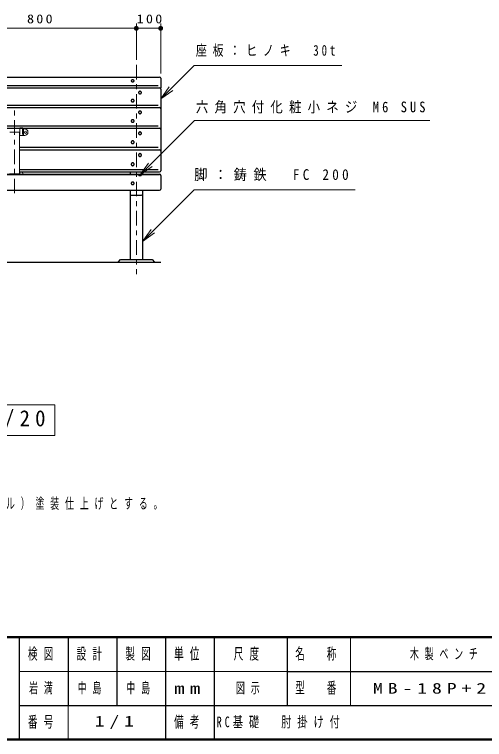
# Model space of a CAD drawing. Units: millimetres on the paper, scale 1:20. Extents: x -365 to 12, y -47 to 257.
# Drawn here: x -238.5 to -142, y 0 to 148.9 of the extents above; entities that cross this region are included whole.
import ezdxf

# ---------------------------------------------------------------- set-up
doc = ezdxf.new("R2010")
doc.units = ezdxf.units.MM
doc.linetypes.add('USER2', pattern=[6, 3, -1, 1, -1])
doc.layers.add('LY_1', color=7, linetype='Continuous', lineweight=25)
doc.layers.add('LY_2', color=7, linetype='Continuous', lineweight=13)
doc.styles.add('ＭＳ ゴシック', font='')
doc.styles.get('ＭＳ ゴシック').set_extended_font_data('MS Gothic')

# ---------------------------------------------------------------- blocks, each defined once
blk = doc.blocks.new('filled_dot')
at = {"color": 0, "linetype": 'Continuous', "lineweight": -2, "const_width": 1.25}
blk.add_lwpolyline([(-0.625, 0, 1), (0.625, 0, 1)], format="xyb", close=True, dxfattribs=at)

msp = doc.modelspace()

# ---------------------------------------------------------------- linework, layer by layer
at = {"layer": 'LY_1', "lineweight": 13}
for p, q in [((-253.479, 146.086), (-213.479, 146.086)), ((-213.479, 139.586), (-213.479, 147.086)), ((-213.479, 146.086), (-208.479, 146.086)), ((-208.479, 136.836), (-208.479, 147.086)), ((-208.478, 131.579), (-206.71, 134.053)), ((-208.478, 131.579), (-206.356, 133.7)), ((-206.003, 133.346), (-208.478, 131.579)), ((-212.729, 115.93), (-210.966, 118.408)), ((-212.729, 115.93), (-210.612, 118.056)), ((-210.258, 117.703), (-212.729, 115.93)), ((-212.228, 102.319), (-210.461, 104.794)), ((-212.228, 102.319), (-210.107, 104.44)), ((-209.754, 104.087), (-212.228, 102.319)), ((-230.229, 68.736), (-276.729, 68.736)), ((-230.229, 62.436), (-230.229, 68.736)), ((-276.729, 62.436), (-230.229, 62.436))]:
    msp.add_line(p, q, dxfattribs=at)
at = {"layer": 'LY_1', "linetype": 'USER2', "lineweight": 13}
for p, q in [((-213.479, 138.586), (-213.479, 95.586)), ((-238.479, 112.193), (-238.479, 129.737))]:
    msp.add_line(p, q, dxfattribs=at)
at = {"layer": 'LY_1'}
for p, q in [((-253.479, 136.086), (-208.728, 136.086)), ((-208.479, 135.836), (-208.479, 133.85)), ((-253.479, 134.345), (-208.978, 134.345)), ((-253.479, 133.836), (-208.729, 133.836)), ((-208.479, 133.586), (-208.479, 129.556)), ((-253.479, 130.278), (-208.978, 130.278)), ((-253.479, 129.806), (-208.729, 129.806)), ((-208.479, 129.556), (-208.479, 125.31)), ((-253.479, 126.055), (-208.978, 126.055)), ((-253.479, 125.56), (-208.729, 125.56)), ((-208.479, 125.31), (-208.479, 120.879)), ((-237.479, 121.644), (-208.978, 121.644)), ((-237.479, 121.129), (-208.729, 121.129)), ((-208.479, 120.879), (-208.479, 116.827)), ((-237.479, 117.092), (-208.978, 117.092)), ((-237.479, 116.577), (-208.728, 116.577)), ((-214.729, 116.577), (-214.729, 116.132)), ((-212.229, 116.577), (-212.229, 116.132)), ((-253.479, 116.132), (-208.728, 116.132)), ((-253.479, 116.08), (-208.728, 116.08)), ((-208.479, 115.882), (-208.479, 113.059)), ((-253.479, 112.809), (-208.728, 112.809)), ((-214.729, 112.809), (-214.729, 98.686)), ((-214.553, 111.801), (-212.403, 111.801)), ((-212.229, 112.809), (-212.229, 98.686)), ((-217.228, 98.086), (-216.728, 98.586)), ((-216.728, 98.586), (-210.228, 98.586)), ((-210.229, 98.586), (-209.728, 98.086)), ((-289.729, 98.086), (-208.478, 98.086))]:
    msp.add_line(p, q, dxfattribs=at)
at = {"layer": 'LY_1', "color": 140, "lineweight": 13}
for p, q in [((-237.383, 125.566), (-237.383, 124.324)), ((-237.283, 125.666), (-236.926, 125.666)), ((-236.843, 125.091), (-236.843, 125.508)), ((-236.74, 125.429), (-236.837, 125.613)), ((-236.404, 125.416), (-236.718, 125.416)), ((-236.647, 124.178), (-236.647, 125.315)), ((-239.479, 124.74), (-237.479, 124.74)), ((-237.479, 116.213), (-237.479, 124.74)), ((-237.433, 124.274), (-237.479, 124.274)), ((-236.404, 124.066), (-237.479, 124.066)), ((-239.511, 116.213), (-238.479, 116.213)), ((-237.446, 116.213), (-238.479, 116.213)), ((-237.396, 116.26), (-237.385, 116.463)), ((-236.934, 116.51), (-237.335, 116.51)), ((-236.841, 116.446), (-236.722, 116.132))]:
    msp.add_line(p, q, dxfattribs=at)
at = {"layer": 'LY_1', "lineweight": 13}
for points in [[(-208.478, 131.579), (-201.603, 138.449), (-171.26, 138.449)], [(-212.729, 115.93), (-201.546, 127.163), (-153.26, 127.163)], [(-212.228, 102.319), (-201.622, 112.926), (-168.584, 112.926)]]:
    msp.add_lwpolyline(points, dxfattribs=at)
at = {"layer": 'LY_1'}
for points in [[(-214.529, 135.303), (-214.527, 135.287), (-214.524, 135.271), (-214.518, 135.255), (-214.51, 135.239), (-214.5, 135.224), (-214.488, 135.209), (-214.474, 135.196), (-214.458, 135.183), (-214.441, 135.17), (-214.421, 135.159), (-214.401, 135.149), (-214.379, 135.141), (-214.355, 135.133), (-214.331, 135.127), (-214.306, 135.122), (-214.281, 135.118), (-214.255, 135.116), (-214.229, 135.115), (-214.202, 135.116), (-214.176, 135.118), (-214.151, 135.122), (-214.126, 135.127), (-214.102, 135.133), (-214.079, 135.141), (-214.056, 135.149), (-214.036, 135.159), (-214.016, 135.17), (-213.999, 135.183), (-213.983, 135.196), (-213.969, 135.209), (-213.957, 135.224), (-213.947, 135.239), (-213.939, 135.255), (-213.933, 135.271), (-213.93, 135.287), (-213.929, 135.303), (-213.93, 135.32), (-213.933, 135.336), (-213.939, 135.352), (-213.947, 135.368), (-213.957, 135.383), (-213.969, 135.397), (-213.983, 135.411), (-213.999, 135.424), (-214.016, 135.436), (-214.036, 135.447), (-214.056, 135.457), (-214.079, 135.466), (-214.102, 135.474), (-214.126, 135.48), (-214.151, 135.485), (-214.176, 135.489), (-214.202, 135.491), (-214.229, 135.491), (-214.255, 135.491), (-214.281, 135.489), (-214.306, 135.485), (-214.331, 135.48), (-214.355, 135.474), (-214.379, 135.466), (-214.401, 135.457), (-214.421, 135.447), (-214.441, 135.436), (-214.458, 135.424), (-214.474, 135.411), (-214.488, 135.397), (-214.5, 135.383), (-214.51, 135.368), (-214.518, 135.352), (-214.524, 135.336), (-214.527, 135.32)], [(-213.029, 132.894), (-213.027, 132.872), (-213.024, 132.85), (-213.018, 132.829), (-213.01, 132.808), (-213, 132.788), (-212.988, 132.768), (-212.974, 132.75), (-212.958, 132.732), (-212.941, 132.716), (-212.921, 132.702), (-212.901, 132.688), (-212.879, 132.676), (-212.855, 132.666), (-212.831, 132.658), (-212.806, 132.651), (-212.781, 132.647), (-212.755, 132.644), (-212.729, 132.643), (-212.702, 132.644), (-212.676, 132.647), (-212.651, 132.651), (-212.626, 132.658), (-212.602, 132.666), (-212.579, 132.676), (-212.556, 132.688), (-212.536, 132.702), (-212.516, 132.716), (-212.499, 132.732), (-212.483, 132.75), (-212.469, 132.768), (-212.457, 132.788), (-212.447, 132.808), (-212.439, 132.829), (-212.433, 132.85), (-212.43, 132.872), (-212.429, 132.894), (-212.43, 132.916), (-212.433, 132.937), (-212.439, 132.959), (-212.447, 132.98), (-212.457, 133), (-212.469, 133.019), (-212.483, 133.038), (-212.499, 133.055), (-212.516, 133.071), (-212.536, 133.086), (-212.556, 133.1), (-212.579, 133.111), (-212.602, 133.121), (-212.626, 133.13), (-212.651, 133.136), (-212.676, 133.141), (-212.702, 133.144), (-212.729, 133.145), (-212.755, 133.144), (-212.781, 133.141), (-212.806, 133.136), (-212.831, 133.13), (-212.855, 133.121), (-212.879, 133.111), (-212.901, 133.1), (-212.921, 133.086), (-212.941, 133.071), (-212.958, 133.055), (-212.974, 133.038), (-212.988, 133.019), (-213, 133), (-213.01, 132.98), (-213.018, 132.959), (-213.024, 132.937), (-213.027, 132.916)], [(-214.529, 131.22), (-214.527, 131.198), (-214.524, 131.176), (-214.518, 131.155), (-214.51, 131.134), (-214.5, 131.114), (-214.488, 131.094), (-214.474, 131.076), (-214.458, 131.058), (-214.441, 131.042), (-214.421, 131.027), (-214.401, 131.014), (-214.379, 131.002), (-214.355, 130.992), (-214.331, 130.984), (-214.306, 130.977), (-214.281, 130.972), (-214.255, 130.97), (-214.229, 130.969), (-214.202, 130.97), (-214.176, 130.972), (-214.151, 130.977), (-214.126, 130.984), (-214.102, 130.992), (-214.079, 131.002), (-214.056, 131.014), (-214.036, 131.027), (-214.016, 131.042), (-213.999, 131.058), (-213.983, 131.076), (-213.969, 131.094), (-213.957, 131.114), (-213.947, 131.134), (-213.939, 131.155), (-213.933, 131.176), (-213.93, 131.198), (-213.929, 131.22), (-213.93, 131.242), (-213.933, 131.263), (-213.939, 131.285), (-213.947, 131.306), (-213.957, 131.326), (-213.969, 131.345), (-213.983, 131.364), (-213.999, 131.381), (-214.016, 131.397), (-214.036, 131.412), (-214.056, 131.425), (-214.079, 131.437), (-214.102, 131.447), (-214.126, 131.456), (-214.151, 131.462), (-214.176, 131.467), (-214.202, 131.47), (-214.229, 131.471), (-214.255, 131.47), (-214.281, 131.467), (-214.306, 131.462), (-214.331, 131.456), (-214.355, 131.447), (-214.379, 131.437), (-214.401, 131.425), (-214.421, 131.412), (-214.441, 131.397), (-214.458, 131.381), (-214.474, 131.364), (-214.488, 131.345), (-214.5, 131.326), (-214.51, 131.306), (-214.518, 131.285), (-214.524, 131.263), (-214.527, 131.242)], [(-213.029, 128.813), (-213.027, 128.79), (-213.024, 128.767), (-213.018, 128.745), (-213.01, 128.722), (-213, 128.701), (-212.988, 128.681), (-212.974, 128.661), (-212.958, 128.643), (-212.941, 128.626), (-212.921, 128.61), (-212.901, 128.596), (-212.879, 128.584), (-212.855, 128.573), (-212.831, 128.564), (-212.806, 128.557), (-212.781, 128.552), (-212.755, 128.549), (-212.729, 128.548), (-212.702, 128.549), (-212.676, 128.552), (-212.651, 128.557), (-212.626, 128.564), (-212.602, 128.573), (-212.579, 128.584), (-212.556, 128.596), (-212.536, 128.61), (-212.516, 128.626), (-212.499, 128.643), (-212.483, 128.661), (-212.469, 128.681), (-212.457, 128.701), (-212.447, 128.722), (-212.439, 128.745), (-212.433, 128.767), (-212.43, 128.79), (-212.429, 128.813), (-212.43, 128.836), (-212.433, 128.859), (-212.439, 128.882), (-212.447, 128.904), (-212.457, 128.925), (-212.469, 128.945), (-212.483, 128.965), (-212.499, 128.983), (-212.516, 129), (-212.536, 129.016), (-212.556, 129.03), (-212.579, 129.042), (-212.602, 129.053), (-212.626, 129.062), (-212.651, 129.069), (-212.676, 129.074), (-212.702, 129.077), (-212.729, 129.078), (-212.755, 129.077), (-212.781, 129.074), (-212.806, 129.069), (-212.831, 129.062), (-212.855, 129.053), (-212.879, 129.042), (-212.901, 129.03), (-212.921, 129.016), (-212.941, 129), (-212.958, 128.983), (-212.974, 128.965), (-212.988, 128.945), (-213, 128.925), (-213.01, 128.904), (-213.018, 128.882), (-213.024, 128.859), (-213.027, 128.836)], [(-214.529, 127.048), (-214.527, 127.025), (-214.524, 127.002), (-214.518, 126.979), (-214.51, 126.957), (-214.5, 126.936), (-214.488, 126.915), (-214.474, 126.896), (-214.458, 126.878), (-214.441, 126.86), (-214.421, 126.845), (-214.401, 126.831), (-214.379, 126.818), (-214.355, 126.808), (-214.331, 126.799), (-214.306, 126.792), (-214.281, 126.787), (-214.255, 126.784), (-214.229, 126.783), (-214.202, 126.784), (-214.176, 126.787), (-214.151, 126.792), (-214.126, 126.799), (-214.102, 126.808), (-214.079, 126.818), (-214.056, 126.831), (-214.036, 126.845), (-214.016, 126.86), (-213.999, 126.878), (-213.983, 126.896), (-213.969, 126.915), (-213.957, 126.936), (-213.947, 126.957), (-213.939, 126.979), (-213.933, 127.002), (-213.93, 127.025), (-213.929, 127.048), (-213.93, 127.071), (-213.933, 127.094), (-213.939, 127.116), (-213.947, 127.138), (-213.957, 127.16), (-213.969, 127.18), (-213.983, 127.2), (-213.999, 127.218), (-214.016, 127.235), (-214.036, 127.251), (-214.056, 127.265), (-214.079, 127.277), (-214.102, 127.288), (-214.126, 127.297), (-214.151, 127.303), (-214.176, 127.308), (-214.202, 127.312), (-214.229, 127.313), (-214.255, 127.312), (-214.281, 127.308), (-214.306, 127.303), (-214.331, 127.297), (-214.355, 127.288), (-214.379, 127.277), (-214.401, 127.265), (-214.421, 127.251), (-214.441, 127.235), (-214.458, 127.218), (-214.474, 127.2), (-214.488, 127.18), (-214.5, 127.16), (-214.51, 127.138), (-214.518, 127.116), (-214.524, 127.094), (-214.527, 127.071)], [(-213.029, 124.523), (-213.027, 124.499), (-213.024, 124.475), (-213.018, 124.452), (-213.01, 124.429), (-213, 124.406), (-212.988, 124.385), (-212.974, 124.365), (-212.958, 124.346), (-212.941, 124.328), (-212.921, 124.312), (-212.901, 124.297), (-212.879, 124.284), (-212.855, 124.273), (-212.831, 124.264), (-212.806, 124.256), (-212.781, 124.251), (-212.755, 124.248), (-212.729, 124.247), (-212.702, 124.248), (-212.676, 124.251), (-212.651, 124.256), (-212.626, 124.264), (-212.602, 124.273), (-212.579, 124.284), (-212.556, 124.297), (-212.536, 124.312), (-212.516, 124.328), (-212.499, 124.346), (-212.483, 124.365), (-212.469, 124.385), (-212.457, 124.406), (-212.447, 124.429), (-212.439, 124.452), (-212.433, 124.475), (-212.43, 124.499), (-212.429, 124.523), (-212.43, 124.547), (-212.433, 124.571), (-212.439, 124.595), (-212.447, 124.618), (-212.457, 124.64), (-212.469, 124.661), (-212.483, 124.682), (-212.499, 124.701), (-212.516, 124.719), (-212.536, 124.735), (-212.556, 124.75), (-212.579, 124.763), (-212.602, 124.774), (-212.626, 124.783), (-212.651, 124.79), (-212.676, 124.795), (-212.702, 124.799), (-212.729, 124.8), (-212.755, 124.799), (-212.781, 124.795), (-212.806, 124.79), (-212.831, 124.783), (-212.855, 124.774), (-212.879, 124.763), (-212.901, 124.75), (-212.921, 124.735), (-212.941, 124.719), (-212.958, 124.701), (-212.974, 124.682), (-212.988, 124.661), (-213, 124.64), (-213.01, 124.618), (-213.018, 124.595), (-213.024, 124.571), (-213.027, 124.547)], [(-214.529, 122.681), (-214.527, 122.657), (-214.524, 122.633), (-214.518, 122.609), (-214.51, 122.586), (-214.5, 122.564), (-214.488, 122.543), (-214.474, 122.522), (-214.458, 122.503), (-214.441, 122.485), (-214.421, 122.469), (-214.401, 122.454), (-214.379, 122.442), (-214.355, 122.43), (-214.331, 122.421), (-214.306, 122.414), (-214.281, 122.409), (-214.255, 122.406), (-214.229, 122.404), (-214.202, 122.406), (-214.176, 122.409), (-214.151, 122.414), (-214.126, 122.421), (-214.102, 122.43), (-214.079, 122.442), (-214.056, 122.454), (-214.036, 122.469), (-214.016, 122.485), (-213.999, 122.503), (-213.983, 122.522), (-213.969, 122.543), (-213.957, 122.564), (-213.947, 122.586), (-213.939, 122.609), (-213.933, 122.633), (-213.93, 122.657), (-213.929, 122.681), (-213.93, 122.705), (-213.933, 122.729), (-213.939, 122.752), (-213.947, 122.775), (-213.957, 122.798), (-213.969, 122.819), (-213.983, 122.839), (-213.999, 122.858), (-214.016, 122.876), (-214.036, 122.893), (-214.056, 122.907), (-214.079, 122.92), (-214.102, 122.931), (-214.126, 122.941), (-214.151, 122.948), (-214.176, 122.953), (-214.202, 122.956), (-214.229, 122.957), (-214.255, 122.956), (-214.281, 122.953), (-214.306, 122.948), (-214.331, 122.941), (-214.355, 122.931), (-214.379, 122.92), (-214.401, 122.907), (-214.421, 122.893), (-214.441, 122.876), (-214.458, 122.858), (-214.474, 122.839), (-214.488, 122.819), (-214.5, 122.798), (-214.51, 122.775), (-214.518, 122.752), (-214.524, 122.729), (-214.527, 122.705)], [(-213.029, 120.056), (-213.027, 120.032), (-213.024, 120.007), (-213.018, 119.983), (-213.01, 119.959), (-213, 119.936), (-212.988, 119.914), (-212.974, 119.893), (-212.958, 119.873), (-212.941, 119.855), (-212.921, 119.838), (-212.901, 119.823), (-212.879, 119.81), (-212.855, 119.798), (-212.831, 119.789), (-212.806, 119.781), (-212.781, 119.776), (-212.755, 119.772), (-212.729, 119.771), (-212.702, 119.772), (-212.676, 119.776), (-212.651, 119.781), (-212.626, 119.789), (-212.602, 119.798), (-212.579, 119.81), (-212.556, 119.823), (-212.536, 119.838), (-212.516, 119.855), (-212.499, 119.873), (-212.483, 119.893), (-212.469, 119.914), (-212.457, 119.936), (-212.447, 119.959), (-212.439, 119.983), (-212.433, 120.007), (-212.43, 120.032), (-212.429, 120.056), (-212.43, 120.081), (-212.433, 120.106), (-212.439, 120.13), (-212.447, 120.154), (-212.457, 120.177), (-212.469, 120.199), (-212.483, 120.22), (-212.499, 120.24), (-212.516, 120.258), (-212.536, 120.275), (-212.556, 120.29), (-212.579, 120.303), (-212.602, 120.315), (-212.626, 120.324), (-212.651, 120.332), (-212.676, 120.337), (-212.702, 120.34), (-212.729, 120.341), (-212.755, 120.34), (-212.781, 120.337), (-212.806, 120.332), (-212.831, 120.324), (-212.855, 120.315), (-212.879, 120.303), (-212.901, 120.29), (-212.921, 120.275), (-212.941, 120.258), (-212.958, 120.24), (-212.974, 120.22), (-212.988, 120.199), (-213, 120.177), (-213.01, 120.154), (-213.018, 120.13), (-213.024, 120.106), (-213.027, 120.081)], [(-214.529, 118.157), (-214.527, 118.132), (-214.524, 118.107), (-214.518, 118.083), (-214.51, 118.059), (-214.5, 118.036), (-214.488, 118.014), (-214.474, 117.993), (-214.458, 117.973), (-214.441, 117.955), (-214.421, 117.938), (-214.401, 117.923), (-214.379, 117.91), (-214.355, 117.898), (-214.331, 117.889), (-214.306, 117.881), (-214.281, 117.876), (-214.255, 117.873), (-214.229, 117.872), (-214.202, 117.873), (-214.176, 117.876), (-214.151, 117.881), (-214.126, 117.889), (-214.102, 117.898), (-214.079, 117.91), (-214.056, 117.923), (-214.036, 117.938), (-214.016, 117.955), (-213.999, 117.973), (-213.983, 117.993), (-213.969, 118.014), (-213.957, 118.036), (-213.947, 118.059), (-213.939, 118.083), (-213.933, 118.107), (-213.93, 118.132), (-213.929, 118.157), (-213.93, 118.181), (-213.933, 118.206), (-213.939, 118.23), (-213.947, 118.254), (-213.957, 118.277), (-213.969, 118.299), (-213.983, 118.32), (-213.999, 118.34), (-214.016, 118.358), (-214.036, 118.375), (-214.056, 118.39), (-214.079, 118.403), (-214.102, 118.415), (-214.126, 118.424), (-214.151, 118.432), (-214.176, 118.437), (-214.202, 118.441), (-214.229, 118.442), (-214.255, 118.441), (-214.281, 118.437), (-214.306, 118.432), (-214.331, 118.424), (-214.355, 118.415), (-214.379, 118.403), (-214.401, 118.39), (-214.421, 118.375), (-214.441, 118.358), (-214.458, 118.34), (-214.474, 118.32), (-214.488, 118.299), (-214.5, 118.277), (-214.51, 118.254), (-214.518, 118.23), (-214.524, 118.206), (-214.527, 118.181)], [(-213.029, 115.93), (-213.027, 115.922), (-213.024, 115.915), (-213.018, 115.907), (-213.01, 115.9), (-213, 115.894), (-212.988, 115.887), (-212.974, 115.881), (-212.958, 115.875), (-212.941, 115.869), (-212.921, 115.864), (-212.901, 115.86), (-212.879, 115.856), (-212.855, 115.852), (-212.831, 115.849), (-212.806, 115.847), (-212.781, 115.846), (-212.755, 115.845), (-212.729, 115.844), (-212.702, 115.845), (-212.676, 115.846), (-212.651, 115.847), (-212.626, 115.849), (-212.602, 115.852), (-212.579, 115.856), (-212.556, 115.86), (-212.536, 115.864), (-212.516, 115.869), (-212.499, 115.875), (-212.483, 115.881), (-212.469, 115.887), (-212.457, 115.894), (-212.447, 115.9), (-212.439, 115.907), (-212.433, 115.915), (-212.43, 115.922), (-212.429, 115.93), (-212.43, 115.937), (-212.433, 115.944), (-212.439, 115.952), (-212.447, 115.959), (-212.457, 115.966), (-212.469, 115.972), (-212.483, 115.978), (-212.499, 115.984), (-212.516, 115.99), (-212.536, 115.995), (-212.556, 115.999), (-212.579, 116.003), (-212.602, 116.007), (-212.626, 116.01), (-212.651, 116.012), (-212.676, 116.013), (-212.702, 116.014), (-212.729, 116.015), (-212.755, 116.014), (-212.781, 116.013), (-212.806, 116.012), (-212.831, 116.01), (-212.855, 116.007), (-212.879, 116.003), (-212.901, 115.999), (-212.921, 115.995), (-212.941, 115.99), (-212.958, 115.984), (-212.974, 115.978), (-212.988, 115.972), (-213, 115.966), (-213.01, 115.959), (-213.018, 115.952), (-213.024, 115.944), (-213.027, 115.937)], [(-214.529, 114.25), (-214.527, 114.227), (-214.524, 114.204), (-214.518, 114.182), (-214.51, 114.16), (-214.5, 114.138), (-214.488, 114.118), (-214.474, 114.099), (-214.458, 114.08), (-214.441, 114.063), (-214.421, 114.048), (-214.401, 114.034), (-214.379, 114.022), (-214.355, 114.011), (-214.331, 114.002), (-214.306, 113.995), (-214.281, 113.99), (-214.255, 113.987), (-214.229, 113.986), (-214.202, 113.987), (-214.176, 113.99), (-214.151, 113.995), (-214.126, 114.002), (-214.102, 114.011), (-214.079, 114.022), (-214.056, 114.034), (-214.036, 114.048), (-214.016, 114.063), (-213.999, 114.08), (-213.983, 114.099), (-213.969, 114.118), (-213.957, 114.138), (-213.947, 114.16), (-213.939, 114.182), (-213.933, 114.204), (-213.93, 114.227), (-213.929, 114.25), (-213.93, 114.273), (-213.933, 114.296), (-213.939, 114.318), (-213.947, 114.34), (-213.957, 114.361), (-213.969, 114.382), (-213.983, 114.401), (-213.999, 114.419), (-214.016, 114.436), (-214.036, 114.452), (-214.056, 114.466), (-214.079, 114.478), (-214.102, 114.489), (-214.126, 114.498), (-214.151, 114.505), (-214.176, 114.51), (-214.202, 114.513), (-214.229, 114.514), (-214.255, 114.513), (-214.281, 114.51), (-214.306, 114.505), (-214.331, 114.498), (-214.355, 114.489), (-214.379, 114.478), (-214.401, 114.466), (-214.421, 114.452), (-214.441, 114.436), (-214.458, 114.419), (-214.474, 114.401), (-214.488, 114.382), (-214.5, 114.361), (-214.51, 114.34), (-214.518, 114.318), (-214.524, 114.296), (-214.527, 114.273)]]:
    msp.add_lwpolyline(points, close=True, dxfattribs=at)
at = {"layer": 'LY_1', "color": 140, "lineweight": 13}
msp.add_lwpolyline([(-236.647, 124.178), (-236.684, 124.196), (-236.719, 124.219), (-236.749, 124.246), (-236.774, 124.279), (-236.792, 124.315), (-236.804, 124.358), (-236.812, 124.406), (-236.817, 124.462), (-236.822, 124.531), (-236.826, 124.607), (-236.83, 124.687), (-236.833, 124.769), (-236.836, 124.849), (-236.838, 124.924), (-236.839, 124.993), (-236.841, 125.051), (-236.841, 125.097), (-236.842, 125.126), (-236.842, 125.137), (-236.843, 125.126), (-236.843, 125.091)], dxfattribs=at)
at = {"layer": 'LY_1', "lineweight": 13}
msp.add_circle((-236.229, 124.741), 0.225, dxfattribs=at)
at = {"layer": 'LY_1', "color": 140, "lineweight": 13}
msp.add_circle((-236.229, 124.741), 0.2, dxfattribs=at)
at = {"layer": 'LY_1'}
for centre, radius, start, end in [((-208.729, 135.836), 0.25, 0, 89.99998), ((-208.729, 133.586), 0.25, 0, 90), ((-208.729, 133.85), 0.25, 328.11957, 0), ((-208.729, 129.556), 0.25, 0, 90), ((-208.729, 125.31), 0.25, 0, 90), ((-208.729, 120.879), 0.25, 0, 90), ((-208.729, 116.827), 0.25, 270.00002, 0), ((-208.729, 115.882), 0.25, 0, 89.99998), ((-208.729, 115.83), 0.25, 0, 89.99998), ((-214.554, 111.976), 0.175, 179.99998, 270.00002), ((-212.404, 111.976), 0.175, 270.00002, 0), ((-208.729, 113.059), 0.25, 270.00002, 0), ((-214.629, 98.686), 0.1, 179.99998, 270.00002), ((-212.329, 98.686), 0.1, 270.00002, 0)]:
    msp.add_arc(centre, radius, start, end, dxfattribs=at)
at = {"layer": 'LY_1', "color": 140, "lineweight": 13}
for centre, radius, start, end in [((-237.283, 125.566), 0.1, 90, 180), ((-236.926, 125.566), 0.1, 27.86749, 90), ((-236.718, 125.441), 0.025, 207.86749, 270), ((-236.404, 124.741), 0.675, 270, 90), ((-237.433, 124.324), 0.05, 270, 0), ((-237.446, 116.263), 0.05, 270, 357), ((-237.335, 116.46), 0.05, 90, 177), ((-236.934, 116.41), 0.1, 20.79686, 90)]:
    msp.add_arc(centre, radius, start, end, dxfattribs=at)
at = {"layer": 'LY_2', "lineweight": 50}
for p, q in [((-365, 21), (0, 21)), ((-365, 0), (0, 0))]:
    msp.add_line(p, q, dxfattribs=at)
at = {"layer": 'LY_2', "color": 211, "lineweight": 25}
for p, q in [((-237.5, 21), (-237.5, 0)), ((-227.5, 21), (-227.5, 7)), ((-217.5, 21), (-217.5, 7)), ((-207.5, 21), (-207.5, 0)), ((-197.5, 21), (-197.5, 7)), ((-182.5, 21), (-182.5, 7)), ((-182.5, 14), (-70, 14)), ((-237.5, 7), (0, 7))]:
    msp.add_line(p, q, dxfattribs=at)
at = {"layer": 'LY_2'}
for p, q in [((-169.5, 21), (-169.5, 7)), ((-237.5, 14), (-182.5, 14)), ((-227.5, 7), (-227.5, 0))]:
    msp.add_line(p, q, dxfattribs=at)
at = {"layer": 'LY_2', "lineweight": 25}
msp.add_line((-197.5, 7), (-197.5, 0), dxfattribs=at)

# ---------------------------------------------------------------- block references
at = {"layer": 'LY_1', "lineweight": 13, "xscale": 0.4, "yscale": 0.4, "rotation": 180}
for p in [(-213.479, 146.086), (-208.479, 146.086)]:
    msp.add_blockref('filled_dot', p, dxfattribs=at)

# ---------------------------------------------------------------- texts
at = {"layer": 'LY_1', "style": 'ＭＳ ゴシック'}
for s, insert, char_height, attachment_point in [('\\T1.33;\\W1.15;800', (-233.062, 147.086), 1.833, 8), ('\\T1.33;\\W1.15;100', (-210.55, 147.086), 1.833, 8), ('\\T1.53;\\W0.75;座板：ヒノキ\u300030t', (-201.26, 141.449), 2.199, 4), ('\\T1.5;\\W0.85;六角穴付化粧小ネジ\\~M6\\~SUS', (-201.26, 129.813), 2.199, 4), ('\\T1.5;\\W0.9;脚：鋳鉄\u3000FC\\~200', (-201.584, 115.926), 2.199, 4), ('\\T1.5;\\W0.95;正面図\u3000S=1/20', (-253.479, 65.586), 3.299, 5), ('\\T1.64;\\W0.6;木材は、ヒノキ（一等材）とし、カンナ・ペーパーがけの上、木材保護着色塗料（メイプル）塗装仕上げとする。', (-361.422, 47.116), 2.199, 7), ('\\T1.64;\\W0.6;木製ベンチ', (-149.75, 17.5), 2.199, 5), ('\\T1.64;\\W0.6;岩満', (-235.5, 10.5), 2.199, 4), ('\\T1.64;\\W0.6;中島', (-222.5, 10.5), 2.199, 5), ('\\T1.64;\\W0.6;中島', (-212.5, 10.5), 2.199, 5), ('\\T1.64;\\W0.6;図示', (-190, 10.5), 2.199, 5), ('\\T1.5;\\W1.35;MB-18P+2KA', (-149.75, 10.5), 2.199, 5), ('\\T1.5;\\W1.35;1/1', (-217.5, 3.5), 2.199, 5), ('\\T1.58;\\W0.7;RC基礎\u3000肘掛け付', (-197, 3.5), 2.199, 4)]:
    msp.add_mtext(s, dxfattribs=dict(at, insert=insert, char_height=char_height, attachment_point=attachment_point))
at = {"layer": 'LY_2', "color": 4, "char_height": 2.346, "attachment_point": 5, "style": 'ＭＳ ゴシック'}
for s, insert in [('\\T1.64;\\W0.6;検図', (-232.5, 17.5)), ('\\T1.64;\\W0.6;設計', (-222.5, 17.5)), ('\\T1.64;\\W0.6;製図', (-212.5, 17.5)), ('\\T1.64;\\W0.6;単位', (-202.5, 17.5)), ('\\T1.64;\\W0.6;尺度', (-190.25, 17.5)), ('\\T1.64;\\W0.6;名\u3000称', (-176, 17.5)), ('\\T1.64;\\W0.6;型\u3000番', (-176, 10.5)), ('\\T1.5;\\W1.35;mm', (-202.5, 10.5)), ('\\T1.64;\\W0.6;番号', (-232.5, 3.5)), ('\\T1.64;\\W0.6;備考', (-202.5, 3.5))]:
    msp.add_mtext(s, dxfattribs=dict(at, insert=insert))

doc.saveas('drawing.dxf')
